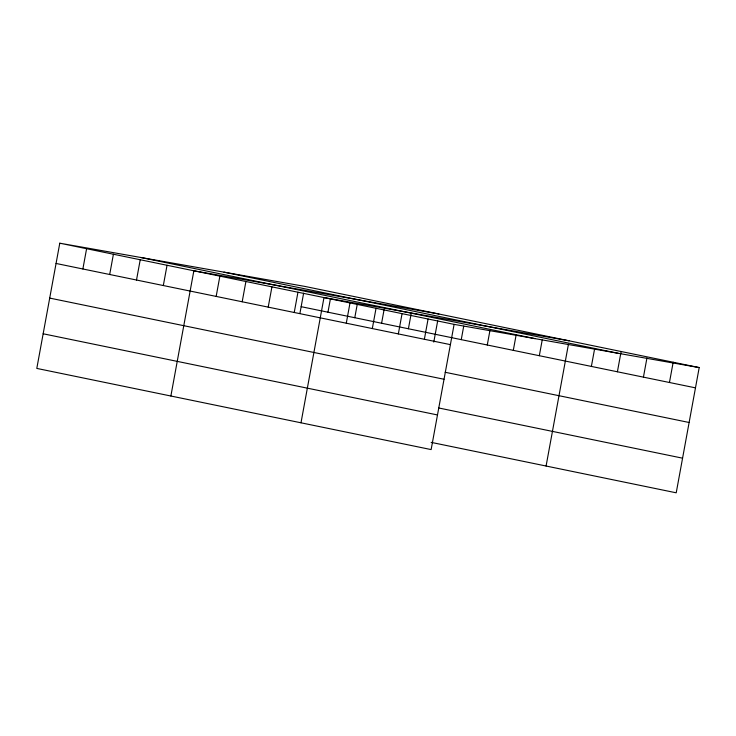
<?xml version="1.0" encoding="UTF-8"?>
<svg xmlns="http://www.w3.org/2000/svg" width="736" height="736" viewBox="0 0 736 736"><rect width="100%" height="100%" fill="white"/><g stroke="black" fill="none" stroke-linecap="round" stroke-linejoin="round"><path stroke-width="1.1" d="M59.782 243.193L36.8 368.414L431.13 449.586L454.112 324.364L59.782 243.193L304.87 286.414L699.2 367.586L676.218 492.807L431.14 442.364M82.874 268.98L86.6 248.713M109.692 274.5L113.408 254.233M136.51 280.02L140.226 259.753M163.318 285.54L167.044 265.273M170.872 396.014L193.853 270.793L438.941 314.014M216.163 296.415L219.88 276.147M242.19 301.769L245.907 281.502M268.208 307.124L271.934 286.856M294.234 312.487L297.96 292.22M299.92 313.389L303.628 293.167M300.996 422.795L323.987 297.574L569.075 340.805M327.962 312.202L330.446 298.687M346.288 323.196L350.005 302.928M354.78 317.722L357.264 304.207M372.315 328.56L376.032 308.292M381.598 323.242L384.072 309.727M398.342 333.914L402.058 313.646M408.406 328.762L411.093 314.125M424.368 339.268L428.085 319.001M433.789 342.102L437.699 320.767M461.251 339.636L463.726 326.131M487.278 345L489.964 330.363M513.305 350.354L516.194 334.595M539.322 355.709L542.22 339.949M546.084 466.026L568.45 344.181M591.376 366.427L594.688 348.413M617.403 371.781L621.12 351.514M643.43 377.145L646.944 358M669.456 382.499L673.173 362.232M454.112 324.364L699.2 367.586M223.992 272.154L618.323 353.326M140.659 257.453L534.989 338.624M301.153 306.682L695.483 387.854M56.065 263.46L450.395 344.632M445.133 372.269L689.126 422.492M49.708 298.089L444.038 379.261M438.582 407.946L682.576 458.178M43.157 333.776L437.488 414.948"/></g></svg>
